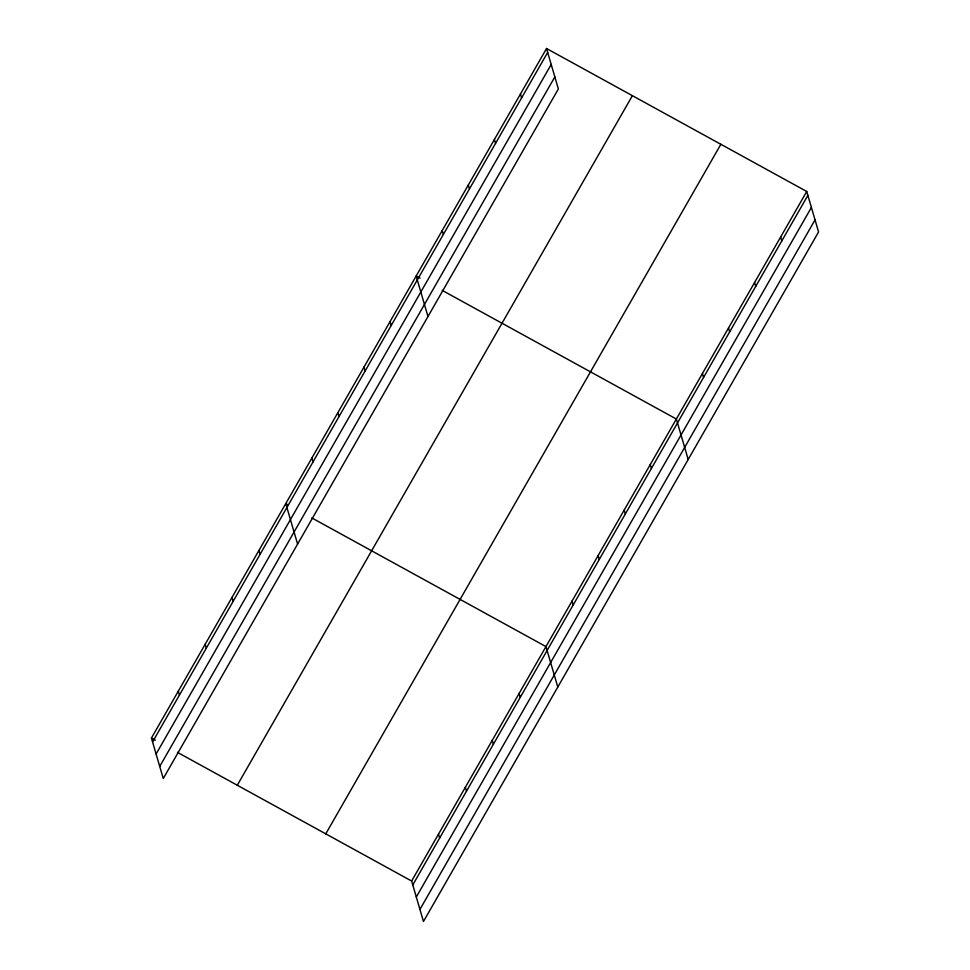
<?xml version="1.0" encoding="UTF-8"?>
<svg xmlns="http://www.w3.org/2000/svg" width="970" height="970" viewBox="0 0 970 970"><rect width="100%" height="100%" fill="white"/><g stroke="black" fill="none" stroke-linecap="round" stroke-linejoin="round"><path stroke-width="1.45" d="M546.534 48.5L558.368 88.961L163.263 778.522L151.429 738.061L546.534 48.5L806.737 191.478L818.571 231.939L423.466 921.5L411.632 881.039L177.449 752.356M152.569 741.965L547.674 52.404M156.097 754.029L551.202 64.469M159.735 766.458L554.84 76.897M237.298 785.239L632.404 95.678M325.762 833.861L720.868 144.3M411.632 881.039L806.737 191.478M412.771 884.943L807.877 195.382M416.3 897.007L811.405 207.447M419.937 909.436L815.043 219.875M420.058 278.196L416.154 276.05L427.976 316.511M442.174 290.357L676.357 419.028L688.191 459.489M288.369 505.043L285.762 503.612L297.596 544.073M311.782 517.907L545.964 646.59L557.798 687.051M151.429 738.061L155.333 740.207M780.656 236.983L781.808 240.887M754.587 282.5L755.727 286.405M728.506 328.005L729.646 331.91M702.426 373.523L703.577 377.427M650.276 464.545L651.416 468.449M520.453 94.005L521.593 97.909M624.195 510.05L625.347 513.954M494.385 139.522L495.524 143.427M598.126 555.567L599.266 559.472M468.304 185.027L469.444 188.932M572.045 601.073L573.185 604.977M442.223 230.545L443.363 234.449M519.108 693.477L520.247 697.381M390.073 321.567L391.213 325.471M492.239 740.365L493.378 744.269M363.992 367.072L365.132 370.976M465.37 787.264L466.509 791.168M337.924 412.589L339.063 416.494M438.501 834.151L439.64 838.056M311.843 458.095L312.983 461.999M258.893 550.499L260.045 554.404M232.036 597.387L233.176 601.291M205.167 644.286L206.307 648.19M178.298 691.173L179.438 695.078"/></g></svg>
